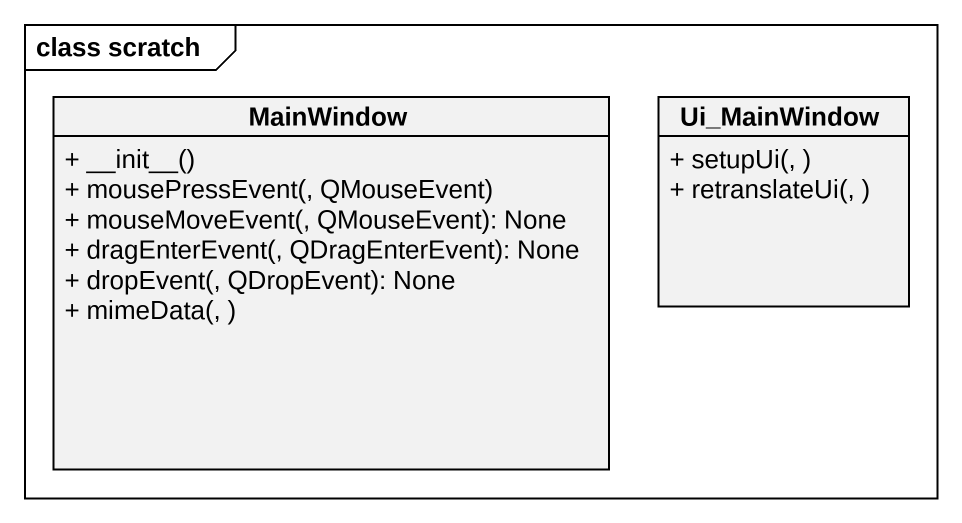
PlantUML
@startuml
mainframe class scratch
hide circle
hide empty members
skinparam classAttributeIconSize 0
class MainWindow {
  + ~__init~__()
  + mousePressEvent(, QMouseEvent)
  + mouseMoveEvent(, QMouseEvent): None
  + dragEnterEvent(, QDragEnterEvent): None
  + dropEvent(, QDropEvent): None
  + mimeData(, )
}
class Ui_MainWindow {
  + setupUi(, )
  + retranslateUi(, )
}
@enduml
